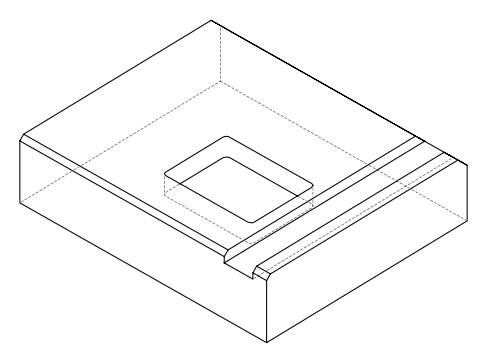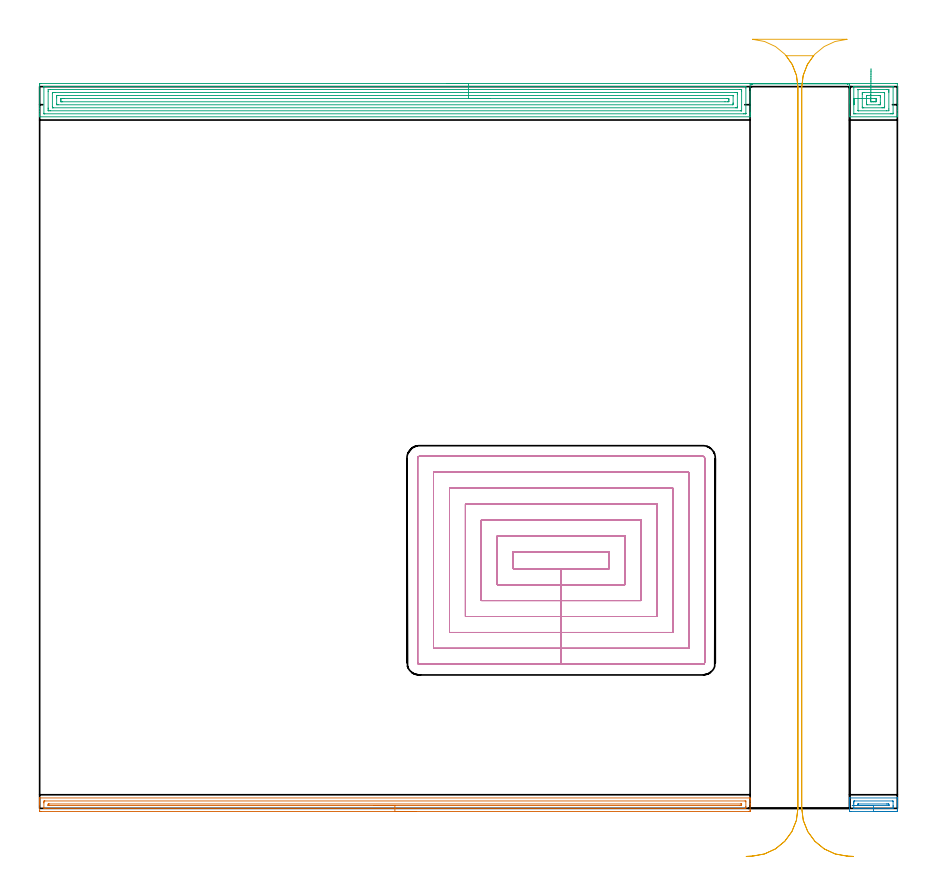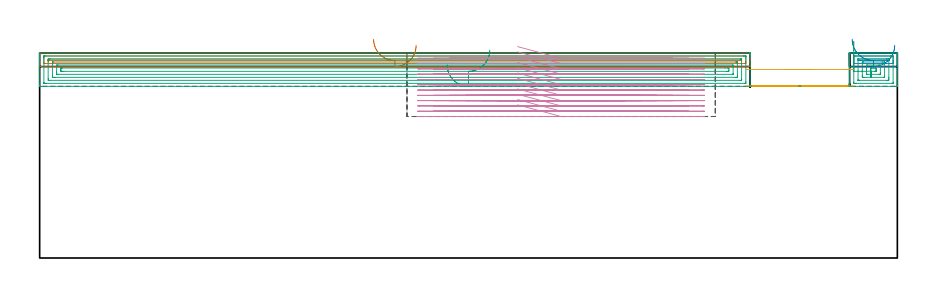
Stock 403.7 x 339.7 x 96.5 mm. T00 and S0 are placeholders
(PLAN: 5 operations, 2 tool changes, 80.5 min)
(1 AREA_MILL | FG_CHAMFER_SURFACE | UGT0205_001 | 8.19 min | 6938 mm3)
(2 AREA_MILL_1 | FG_CHAMFER_SURFACE_1 | UGT0205_001 | 0.71 min | 543 mm3)
(3 AREA_MILL_2 | FG_CHAMFER_SURFACE_2 | UGT0205_001 | 18.06 min | 48908 mm3)
(4 MILL_RECTANGULAR_POCKET | POCKET_RECTANGULAR_STRAIGHT | NXT0201_013 | Follow Part, ap 2.5, ae 75% | 50.2 min | 467293 mm3)
(5 MILL_RECTANGULAR_SLOT | SLOT_RECTANGULAR | UGT0201_009 | Follow Part, ap 11.25, ae 75% | 3.36 min | 241383 mm3)
(TOOL UGT0205_001 | Chamfer Mill 20 x 3 x 45 deg. | D20 FL50 Z2)
(TOOL NXT0201_013 | ENDMILL 10mm | D10 FL30 Z4)
(TOOL UGT0201_009 | End Mill 45 mm | D45 FL63 Z6)
(OP 1 AREA_MILL)
G17 G21 G94 G90
T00 M6
G54
G17 G0 G90 X177.2 Y-1.5 S1061 M3
G43 Z106.5 H0
Z100.1
G94 G1 X177.162 Z99.228 F250.
X177.048 Z98.363
X176.859 Z97.512
X176.597 Z96.68
X176.263 Z95.874
X175.86 Z95.1
X175.392 Z94.364
X174.86 Z93.672
X174.271 Z93.029
X173.628 Z92.439
X172.936 Z91.908
X172.2 Z91.44
X171.426 Z91.037
X170.62 Z90.703
X169.788 Z90.441
X168.937 Z90.252
X168.072 Z90.138
X167.2 Z90.1
X0.616
X0.081 Y-1.494 Z90.103
X0.008 Y-1.491 Z90.105
X0. Y-0.963 Z90.634
Y1.7 Z93.294
Y2.251 Z93.848
Y2.588 Z94.184
Y3.138 Z94.735
Y3.475 Z95.07
Y4.149 Z95.748
Y4.492 Z96.092
X0.007 Y4.866 Z96.457
X0.01 Y4.897 Z96.488
X0.17 Y4.9 Z96.5
X334.231
X334.39 Y4.897 Z96.488
X334.393 Y4.866 Z96.457
X334.4 Y4.492 Z96.092
Y4.149 Z95.748
Y3.475 Z95.07
Y2.251 Z93.848
Y1.703 Z93.297
Y1.088 Z92.683
Y-0.687 Z90.909
X334.398 Y-0.963 Z90.634
X334.392 Y-1.491 Z90.105
X334.319 Y-1.494 Z90.103
X333.784 Y-1.5 Z90.1
X167.2
Y-0.086 Z91.514
X2.403
X2.01 Y-0.075 Z91.525
X2.001 Y0.323 Z91.923
X2. Y2.588 Z94.188
X2.001 Y2.986 Z94.586
X2.01 Y3.475 Z95.075
X2.392 Y3.486 Z95.086
X2.403
X331.997 Y3.485 Z95.085
X332.39 Y3.475 Z95.075
X332.399 Y3.077 Z94.677
X332.4 Y0.812 Z92.412
X332.399 Y0.414 Z92.014
X332.39 Y-0.075 Z91.525
X332.008 Y-0.086 Z91.514
X331.997
X167.2
Y1.328 Z92.928
X4.563 Y1.329 Z92.929
X4.189 Y1.33 Z92.93
X4.065 Y1.333 Z92.933
X4.024 Y1.335 Z92.935
X4.01 Y1.345 Z92.945
X4.006 Y1.387 Z92.987
X4.002 Y1.512 Z93.112
X4.001 Y1.7 Z93.3
X4.003 Y1.885 Z93.485
X4.012 Y2.064 Z93.664
X4.189 Y2.067 Z93.667
X4.709 Y2.071 Z93.671
X329.837
X330.211 Y2.07 Z93.67
X330.335 Y2.067 Z93.667
X330.376 Y2.065 Z93.665
X330.39 Y2.055 Z93.655
X330.394 Y2.013 Z93.613
X330.398 Y1.888 Z93.488
X330.399 Y1.7 Z93.3
X330.397 Y1.515 Z93.115
X330.388 Y1.335 Z92.935
X330.211 Y1.333 Z92.933
X329.691 Y1.329 Z92.929
X167.2 Y1.328 Z92.928
X166.328 Z92.966
X165.464 Z93.08
X164.612 Z93.269
X163.78 Z93.531
X162.974 Z93.865
X162.2 Z94.268
X161.464 Z94.737
X160.772 Z95.268
X160.129 Z95.857
X159.54 Z96.5
X159.009 Z97.193
X158.54 Z97.928
X158.137 Z98.702
X157.803 Z99.508
X157.541 Z100.34
X157.352 Z101.192
X157.238 Z102.057
X157.2 Z102.928
G0 Z106.5
M5
M2
(OP 2 AREA_MILL_1)
G17 G21 G94 G90
T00 M6
G54
G17 G0 G90 X402.45 Y-1.5 S1061 M3
G43 Z106.5 H0
Z100.1
G94 G1 X402.412 Z99.228 F250.
X402.298 Z98.363
X402.109 Z97.512
X401.847 Z96.68
X401.513 Z95.874
X401.11 Z95.1
X400.642 Z94.364
X400.11 Z93.672
X399.521 Z93.029
X398.878 Z92.439
X398.186 Z91.908
X397.45 Z91.44
X396.676 Z91.037
X395.87 Z90.703
X395.038 Z90.441
X394.187 Z90.252
X393.322 Z90.138
X392.45 Z90.1
X381.771
X381.239 Y-1.493 Z90.103
X381.208 Y-1.491 Z90.105
X381.2 Y-0.963 Z90.633
Y0.812 Z92.407
Y1.45 Z93.047
Y1.7 Z93.297
Y2.337 Z93.934
Y2.588 Z94.184
Y3.088 Z94.687
Y3.862 Z95.461
Y4.363 Z95.961
Y4.597 Z96.196
X381.207 Y4.875 Z96.467
X381.21 Y4.897 Z96.489
X381.326 Y4.9 Z96.5
X403.574
X403.69 Y4.897 Z96.489
X403.693 Y4.875 Z96.467
X403.7 Y4.597 Z96.196
Y3.862 Z95.461
Y3.088 Z94.687
Y2.588 Z94.184
Y2.337 Z93.934
Y1.701 Z93.298
Y1.45 Z93.047
Y0.812 Z92.407
Y-0.644 Z90.951
X403.698 Y-0.963 Z90.633
X403.693 Y-1.491 Z90.105
X403.661 Y-1.493 Z90.103
X403.129 Y-1.5 Z90.1
X392.45
Y-0.086 Z91.514
X383.55
X383.21 Y-0.075 Z91.525
X383.202 Y0.272 Z91.872
X383.2 Y2.049 Z93.649
Y2.588 Z94.188
X383.201 Y2.936 Z94.536
X383.21 Y3.475 Z95.075
X383.54 Y3.485 Z95.085
X383.55 Y3.486 Z95.086
X401.35 Y3.485 Z95.085
X401.69 Y3.475 Z95.075
X401.698 Y3.128 Z94.728
X401.7 Y1.351 Z92.951
Y0.812 Z92.412
X401.699 Y0.464 Z92.064
X401.69 Y-0.075 Z91.525
X401.36 Y-0.086 Z91.514
X401.35
X392.45
Y1.328 Z92.928
X386.593
X386.22 Y1.329 Z92.929
X385.701 Y1.33 Z92.93
X385.33 Y1.333 Z92.933
X385.216 Y1.335 Z92.935
X385.206 Y1.57 Z93.17
X385.202 Y1.7 Z93.3
X385.2 Y1.829 Z93.429
X385.203 Y1.96 Z93.56
X385.208 Y2.046 Z93.646
X385.212 Y2.066 Z93.666
X385.216 Y2.068 Z93.668
X385.237 Y2.07 Z93.67
X385.33 Y2.071 Z93.671
X398.68
X399.199 Y2.07 Z93.67
X399.57 Y2.066 Z93.666
X399.684 Y2.065 Z93.665
X399.694 Y1.83 Z93.43
X399.698 Y1.7 Z93.3
X399.7 Y1.57 Z93.17
X399.697 Y1.44 Z93.04
X399.692 Y1.354 Z92.954
X399.688 Y1.334 Z92.934
X399.684 Y1.332 Z92.932
X399.663 Y1.33 Z92.93
X399.57 Y1.329 Z92.929
X392.45 Y1.328 Z92.928
X391.578 Z92.966
X390.714 Z93.08
X389.862 Z93.269
X389.03 Z93.531
X388.224 Z93.865
X387.45 Z94.268
X386.714 Z94.737
X386.022 Z95.268
X385.379 Z95.857
X384.79 Z96.501
X384.259 Z97.193
X383.79 Z97.928
X383.387 Z98.702
X383.053 Z99.508
X382.791 Z100.34
X382.602 Z101.192
X382.488 Z102.057
X382.45 Z102.928
G0 Z106.5
M5
M2
(OP 3 AREA_MILL_2)
G17 G21 G94 G90
T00 M6
G54
G17 G0 G90 X191.85 Y341.2 S1061 M3
G43 Z106.5 H0
Z90.8
G94 G1 X191.888 Z89.928 F250.
X192.002 Z89.063
X192.191 Z88.212
X192.453 Z87.38
X192.787 Z86.574
X193.19 Z85.8
X193.658 Z85.064
X194.19 Z84.372
X194.779 Z83.729
X195.422 Z83.139
X196.114 Z82.608
X196.85 Z82.14
X197.624 Z81.737
X198.43 Z81.403
X199.262 Z81.141
X200.114 Z80.952
X200.978 Z80.838
X201.85 Z80.8
X403.069
X403.567 Y341.195 Z80.803
X403.69 Y341.192 Z80.806
X403.7 Y341.065 Z80.933
Y328.525 Z93.47
Y327.132 Z94.864
Y326.77 Z95.224
Y326.047 Z95.952
Y325.824 Z96.176
X403.697 Y325.66 Z96.333
X403.69 Y325.502 Z96.489
X403.516 Y325.5 Z96.5
X381.605
X381.21 Y325.507 Z96.493
X381.2 Y325.856 Z96.143
Y332.116 Z89.884
Y332.911 Z89.083
Y340.807 Z81.188
Y341. Z81.
X380.711 Y340.997 Z80.997
X380.318 Y341. Z80.999
X380.264 Y340.997 Z80.992
X380.237 Y340.995 Z80.986
X380.232 Y340.996 Z80.984
X380.227 Y341. Z80.985
X380.175 Z81.
X335.4
X335.385 Y340.997 Z80.99
X335.376 Y340.994 Z80.985
X335.371 Y340.996 Z80.991
X335.366 Y340.995 Z80.989
X335.361 Z80.985
X335.355 Y340.997 Z80.987
X335.32 Y341. Z81.
X335.315 Y340.998 Z80.994
X335.307 Y340.994 Z80.986
X335.303 Y340.997 Z80.992
X335.295 Y340.995 Z80.989
X335.29 Z80.986
X335.284 Y340.997 Z80.988
X335.252 Y341. Z81.
X335.247 Y340.998 Z80.995
X335.24 Y340.995 Z80.987
X335.235 Y340.998 Z80.993
X335.221 Y340.995 Z80.989
X335.216 Z80.988
X335.212 Y340.998 Z80.989
X335.178 Y341. Z81.
X335.172 Y340.998 Z80.994
X335.166 Y340.995 Z80.988
X335.157 Y341. Z81.
X335.145
X335.122 Y340.997 Z80.99
X335.118 Y340.995 Z80.989
X335.117 Z80.99
X335.113 Z80.992
X335.101 Y340.998 Z80.996
X335.048 Y341. Z81.
X334.4
Y327.648 Z94.348
Y327.08 Z94.919
Y326.616 Z95.383
Y325.893 Z96.105
X334.399 Y325.753 Z96.245
X334.39 Y325.506 Z96.492
X334.207 Y325.5 Z96.5
X0.184
X0.01 Y325.502 Z96.489
X0.003 Y325.66 Z96.333
X0. Y325.824 Z96.176
Y326.048 Z95.952
Y326.77 Z95.224
Y328.009 Z93.988
Y329.402 Z92.593
Y340.549 Z81.448
X0.003 Y340.807 Z81.191
X0.01 Y341.193 Z80.805
X0.234 Y341.196 Z80.802
X0.631 Y341.2 Z80.8
X201.85
Y339.786 Z82.214
X331.671 Y339.785 Z82.215
X332.308 Y339.78 Z82.22
X332.376 Y339.779 Z82.221
X332.39 Y339.696 Z82.304
X332.394 Y339.488 Z82.512
X332.4 Y339.071 Z82.929
X332.399 Y327.218 Z94.782
X332.397 Y327.003 Z94.997
X332.394 Y326.95 Z95.05
X332.391 Y326.927 Z95.073
X332.376 Y326.921 Z95.079
X332.267 Y326.919 Z95.081
X331.524 Y326.915 Z95.085
X331.378 Y326.914 Z95.086
X2.42 Y326.915 Z95.085
X2.272 Y326.916
X2.058 Y326.92 Z95.08
X2.013 Y326.921 Z95.079
X2.008 Y326.951 Z95.049
X2.004 Y326.986 Z95.014
X2.001 Y327.182 Z94.818
X2. Y339.464 Z82.536
X2.002 Y339.602 Z82.398
X2.006 Y339.711 Z82.289
X2.01 Y339.778 Z82.222
X2.047 Y339.779 Z82.221
X2.42 Y339.784 Z82.216
X2.567 Y339.785 Z82.215
X3.314 Y339.786 Z82.214
X201.85
Y338.372 Z83.628
X329.736 Y338.371 Z83.629
X329.936 Y338.37 Z83.63
X330.336 Y338.366 Z83.634
X330.384 Y338.365 Z83.635
X330.39 Y338.355 Z83.645
X330.395 Y338.325 Z83.675
X330.398 Y338.268 Z83.732
X330.399 Y338.175 Z83.825
X330.4 Y337.523 Z84.477
X330.399 Y328.525 Z93.475
X330.397 Y328.362 Z93.638
X330.394 Y328.343 Z93.657
X330.392 Y328.338 Z93.662
X330.375 Y328.335 Z93.665
X330.27 Y328.331 Z93.669
X330.136 Y328.329 Z93.671
X329.936
X5.103
X4.407 Y328.33 Z93.67
X4.209 Y328.332 Z93.668
X4.018 Y328.335 Z93.665
X4.009 Y328.525 Z93.475
X4.003 Y328.727 Z93.273
X4. Y329.402 Z92.598
Y329.607 Z92.393
X4.001 Y337.501 Z84.499
X4.01 Y338.175 Z83.825
X4.015 Y338.365 Z83.635
X5.103 Y338.371 Z83.629
X201.85 Y338.372 Z83.628
Y336.957 Z85.043
X327.4
X327.947 Y336.954 Z85.046
X328.301 Y336.95 Z85.05
X328.39 Y336.941 Z85.059
X328.396 Y336.857 Z85.143
X328.399 Y336.421 Z85.579
X328.4 Y335.976 Z86.024
X328.399 Y330.28 Z91.72
X328.396 Y329.839 Z92.161
X328.39 Y329.773 Z92.227
X328.383 Y329.749 Z92.251
X328.357 Y329.748 Z92.252
X328.221 Y329.745 Z92.255
X327.947 Y329.743 Z92.257
X327.6
X6.544
X6.151 Y329.745 Z92.255
X6.083 Y329.746 Z92.254
X6.018 Y329.749 Z92.251
X6.01 Y329.843 Z92.157
X6. Y330.277 Z91.723
Y336.418 Z85.582
X6.01 Y336.857 Z85.143
X6.025 Y336.951 Z85.049
X6.162 Y336.954 Z85.046
X6.346 Y336.956 Z85.044
X6.892 Y336.957 Z85.043
X7.239
X201.85
Y335.543 Z86.457
X326.158
X326.373 Y335.536 Z86.464
X326.392 Y335.468 Z86.532
X326.395 Y335.443 Z86.557
X326.399 Y335.307 Z86.693
Y332.034 Z89.966
X326.398 Y331.799 Z90.201
X326.39 Y331.56 Z90.44
X326.372 Y331.164 Z90.836
X326.158 Y331.157 Z90.843
X8.68
X8.233 Y331.161 Z90.839
X8.019 Y331.164 Z90.836
X8.01 Y331.286 Z90.714
X8.001 Y331.823 Z90.177
X8. Y334.456 Z87.544
X8.001 Y334.666 Z87.334
X8.008 Y335.325 Z86.675
X8.019 Y335.536 Z86.464
X8.233 Y335.539 Z86.461
X8.68 Y335.543 Z86.457
X201.85
Y334.129 Z87.871
X323.475 Y334.128 Z87.872
X324.026 Y334.126 Z87.874
X324.37 Y334.122 Z87.878
X324.397 Y333.789 Z88.211
X324.399 Y333.76 Z88.24
Y332.911 Z89.089
X324.398 Y332.884 Z89.117
X324.37 Y332.578 Z89.422
X323.82 Y332.573 Z89.427
X322.581 Y332.571 Z89.429
X10.815
X10.469 Y332.572 Z89.428
X10.122 Y332.575 Z89.425
X10.025 Y332.578 Z89.422
X10.009 Y332.581 Z89.419
X10.006 Y332.597 Z89.403
X10.003 Y332.636 Z89.364
X10.001 Y332.758 Z89.242
X10. Y332.911 Z89.089
X10.001 Y333.371 Z88.629
X10.005 Y333.789 Z88.211
X10.01 Y334.018 Z87.982
X10.016 Y334.122 Z87.878
X10.126 Y334.125 Z87.875
X10.469 Y334.127 Z87.873
X11.016 Y334.129 Z87.871
X11.363
X201.85
X202.722 Z87.909
X203.586 Z88.023
X204.438 Z88.212
X205.27 Z88.474
X206.076 Z88.808
X206.85 Z89.211
X207.586 Z89.679
X208.278 Z90.211
X208.921 Z90.8
X209.51 Z91.443
X210.042 Z92.135
X210.51 Z92.871
X210.913 Z93.645
X211.247 Z94.451
X211.509 Z95.283
X211.698 Z96.135
X211.812 Z96.999
X211.85 Z97.871
G0 Z106.5
X383.2 Y334.128
Z102.014
G1 Y333.539 Z101.371
Y333.007 Z100.679
Y332.539 Z99.943
Y332.136 Z99.169
Y331.802 Z98.363
Y331.54 Z97.531
Y331.351 Z96.68
Y331.237 Z95.815
Y331.199 Z94.943
Y331.237 Z94.072
Y331.351 Z93.207
Y331.54 Z92.355
Y331.802 Z91.523
Y332.136 Z90.717
Y332.539 Z89.943
Y333.007 Z89.207
Y333.539 Z88.515
Y334.128 Z87.872
X383.201 Y339.241 Z82.759
X383.206 Y339.433 Z82.567
X383.217 Y339.779 Z82.221
X383.394 Y339.783 Z82.217
X383.542 Y339.784 Z82.216
X384.288 Y339.786 Z82.214
X384.435
X401.28 Y339.785 Z82.215
X401.428
X401.642 Y339.78 Z82.22
X401.687 Y339.779 Z82.221
X401.693 Y339.749 Z82.251
X401.696 Y339.714 Z82.286
X401.699 Y339.518 Z82.482
X401.7 Y327.236 Z94.764
X401.698 Y327.098 Z94.902
X401.694 Y326.989 Z95.011
X401.69 Y326.922 Z95.078
X401.653 Y326.921 Z95.079
X401.28 Y326.916 Z95.084
X401.133 Y326.915 Z95.085
X400.386 Y326.914 Z95.086
X384.141 Y326.915 Z95.085
X383.394 Y326.919 Z95.081
X383.24 Y326.921 Z95.079
X383.208 Y326.929 Z95.071
X383.206 Y326.933 Z95.067
X383.201 Y326.959 Z95.041
X383.2 Y334.128 Z87.872
X385.2
Y338.175 Z83.825
X385.203 Y338.283 Z83.717
X385.206 Y338.336 Z83.664
X385.209 Y338.357 Z83.643
X385.276 Y338.365 Z83.635
X385.676 Y338.369 Z83.631
X385.877 Y338.371 Z83.629
X398.597
X399.293 Y338.37 Z83.63
X399.491 Y338.368 Z83.632
X399.682 Y338.365 Z83.635
X399.691 Y338.175 Z83.825
X399.697 Y337.973 Z84.027
X399.7 Y337.298 Z84.702
Y337.093 Z84.907
X399.699 Y329.199 Z92.801
X399.69 Y328.525 Z93.475
X399.685 Y328.336 Z93.664
X398.597 Y328.329 Z93.671
X385.383
X385.279
X385.262 Y328.33 Z93.67
X385.214 Y328.335 Z93.665
X385.201 Y328.507 Z93.493
X385.2 Y328.525 Z93.475
Y334.128 Z87.872
X387.2
Y336.196 Z85.804
X387.201 Y336.421 Z85.579
X387.204 Y336.747 Z85.253
X387.208 Y336.91 Z85.09
X387.21 Y336.945 Z85.055
X387.242 Y336.95 Z85.05
X387.322 Y336.953 Z85.047
X387.865 Y336.957 Z85.043
X388.213
X397.156
X397.549 Y336.955 Z85.045
X397.617 Y336.954 Z85.046
X397.682 Y336.951 Z85.049
X397.69 Y336.857 Z85.143
X397.7 Y336.423 Z85.577
Y330.282 Z91.718
X397.69 Y329.843 Z92.157
X397.675 Y329.75 Z92.25
X397.538 Y329.747 Z92.253
X397.354 Y329.744 Z92.256
X396.808 Y329.743 Z92.257
X396.461
X387.865
X387.517 Y329.744 Z92.256
X387.238 Y329.748 Z92.252
X387.212 Y329.749 Z92.251
X387.209 Y329.786 Z92.214
X387.204 Y329.875 Z92.125
X387.2 Y330.055 Z91.945
Y334.128 Z87.872
X389.2 Y334.127 Z87.873
X389.205 Y335.107 Z86.893
X389.217 Y335.536 Z86.464
X389.654 Y335.543 Z86.457
X395.02
X395.467 Y335.539 Z86.461
X395.681 Y335.536 Z86.464
X395.69 Y335.414 Z86.586
X395.699 Y334.877 Z87.123
X395.7 Y332.244 Z89.756
X395.699 Y332.034 Z89.966
X395.692 Y331.375 Z90.625
X395.681 Y331.164 Z90.836
X395.467 Y331.161 Z90.839
X395.02 Y331.157 Z90.843
X389.654
X389.217 Y331.164 Z90.836
X389.21 Y331.304 Z90.696
X389.202 Y331.6 Z90.4
X389.201 Y332.034 Z89.966
X389.2 Y332.479 Z89.521
Y334.127 Z87.873
X391.202 Y334.024 Z87.976
X391.21 Y334.105 Z87.895
X391.213 Y334.123 Z87.877
X391.227 Y334.125 Z87.875
X391.269 Y334.127 Z87.873
X391.443 Y334.128 Z87.872
X392.884 Y334.129 Z87.871
X393.231 Y334.128 Z87.872
X393.578 Y334.125 Z87.875
X393.675 Y334.122 Z87.878
X393.691 Y334.119 Z87.881
X393.694 Y334.103 Z87.897
X393.697 Y334.065 Z87.935
X393.699 Y333.942 Z88.058
X393.7 Y333.789 Z88.211
X393.699 Y333.329 Z88.671
X393.695 Y332.911 Z89.089
X393.69 Y332.682 Z89.318
X393.684 Y332.578 Z89.422
X393.574 Y332.575 Z89.425
X393.231 Y332.573 Z89.427
X392.684 Y332.571 Z89.429
X392.337
X391.789
X391.443 Y332.572 Z89.428
X391.327 Y332.573 Z89.427
X391.236 Y332.576 Z89.424
X391.214 Y332.577 Z89.423
X391.21 Y332.606 Z89.394
X391.206 Y332.673 Z89.327
X391.201 Y332.911 Z89.089
X391.2 Y333.149 Z88.851
X391.201 Y333.789 Z88.211
X391.202 Y334.024 Z87.976
X391.207 Y334.667 Z87.386
X391.212 Y335.36 Z86.855
X391.218 Y336.095 Z86.387
X391.223 Y336.869 Z85.984
X391.229 Y337.675 Z85.65
X391.235 Y338.507 Z85.388
X391.241 Y339.359 Z85.199
X391.248 Y340.224 Z85.085
X391.254 Y341.095 Z85.047
X391.261 Y341.967 Z85.085
X391.267 Y342.832 Z85.199
X391.273 Y343.683 Z85.388
X391.279 Y344.515 Z85.65
X391.285 Y345.321 Z85.984
X391.291 Y346.095 Z86.387
X391.296 Y346.831 Z86.855
X391.301 Y347.523 Z87.387
X391.306 Y348.166 Z87.976
G0 Z106.5
M5
M2
(OP 4 MILL_RECTANGULAR_POCKET)
G17 G21 G94 G90
T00 M6
G54
G17 G0 G90 X224.955 Y112.8 S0 M3
G43 Z106.5 H0
Z99.5
G94 G1 X245.45 Z94.008 F250.
X268. F500.
Y120.7
X222.9
Y112.8
X245.45
Y105.3
X275.5
Y128.2
X215.4
Y105.3
X245.45
Y97.8
X283.
Y135.7
X207.9
Y97.8
X245.45
Y90.3
X290.5
Y143.2
X200.4
Y90.3
X245.45
Y82.8
X298.
Y150.7
X192.9
Y82.8
X245.45
Y75.3
X305.5
Y158.2
X185.4
Y75.3
X245.45
Y67.8
X312.2
G3 X313. Y68.6 R0.8
G1 Y164.9
G3 X312.2 Y165.7 R0.8
G1 X178.7
G3 X177.9 Y164.9 R0.8
G1 Y68.6
G3 X178.7 Y67.8 R0.8
G1 X245.45
X246.45
G0 X224.955 Y112.8 Z97.008
G1 X245.45 Z91.517 F250.
X268. F500.
Y120.7
X222.9
Y112.8
X245.45
Y105.3
X275.5
Y128.2
X215.4
Y105.3
X245.45
Y97.8
X283.
Y135.7
X207.9
Y97.8
X245.45
Y90.3
X290.5
Y143.2
X200.4
Y90.3
X245.45
Y82.8
X298.
Y150.7
X192.9
Y82.8
X245.45
Y75.3
X305.5
Y158.2
X185.4
Y75.3
X245.45
Y67.8
X312.2
G3 X313. Y68.6 R0.8
G1 Y164.9
G3 X312.2 Y165.7 R0.8
G1 X178.7
G3 X177.9 Y164.9 R0.8
G1 Y68.6
G3 X178.7 Y67.8 R0.8
G1 X245.45
X246.45
G0 X224.955 Y112.8 Z94.517
G1 X245.45 Z89.025 F250.
X268. F500.
Y120.7
X222.9
Y112.8
X245.45
Y105.3
X275.5
Y128.2
X215.4
Y105.3
X245.45
Y97.8
X283.
Y135.7
X207.9
Y97.8
X245.45
Y90.3
X290.5
Y143.2
X200.4
Y90.3
X245.45
Y82.8
X298.
Y150.7
X192.9
Y82.8
X245.45
Y75.3
X305.5
Y158.2
X185.4
Y75.3
X245.45
Y67.8
X312.2
G3 X313. Y68.6 R0.8
G1 Y164.9
G3 X312.2 Y165.7 R0.8
G1 X178.7
G3 X177.9 Y164.9 R0.8
G1 Y68.6
G3 X178.7 Y67.8 R0.8
G1 X245.45
X246.45
G0 X224.955 Y112.8 Z92.025
G1 X245.45 Z86.533 F250.
X268. F500.
Y120.7
X222.9
Y112.8
X245.45
Y105.3
X275.5
Y128.2
X215.4
Y105.3
X245.45
Y97.8
X283.
Y135.7
X207.9
Y97.8
X245.45
Y90.3
X290.5
Y143.2
X200.4
Y90.3
X245.45
Y82.8
X298.
Y150.7
X192.9
Y82.8
X245.45
Y75.3
X305.5
Y158.2
X185.4
Y75.3
X245.45
Y67.8
X312.2
G3 X313. Y68.6 R0.8
G1 Y164.9
G3 X312.2 Y165.7 R0.8
G1 X178.7
G3 X177.9 Y164.9 R0.8
G1 Y68.6
G3 X178.7 Y67.8 R0.8
G1 X245.45
X246.45
G0 X224.955 Y112.8 Z89.533
G1 X245.45 Z84.042 F250.
X268. F500.
Y120.7
X222.9
Y112.8
X245.45
Y105.3
X275.5
Y128.2
X215.4
Y105.3
X245.45
Y97.8
X283.
Y135.7
X207.9
Y97.8
X245.45
Y90.3
X290.5
Y143.2
X200.4
Y90.3
X245.45
Y82.8
X298.
Y150.7
X192.9
Y82.8
X245.45
Y75.3
X305.5
Y158.2
X185.4
Y75.3
X245.45
Y67.8
X312.2
G3 X313. Y68.6 R0.8
G1 Y164.9
G3 X312.2 Y165.7 R0.8
G1 X178.7
G3 X177.9 Y164.9 R0.8
G1 Y68.6
G3 X178.7 Y67.8 R0.8
G1 X245.45
X246.45
G0 X224.955 Y112.8 Z87.042
G1 X245.45 Z81.55 F250.
X268. F500.
Y120.7
X222.9
Y112.8
X245.45
Y105.3
X275.5
Y128.2
X215.4
Y105.3
X245.45
Y97.8
X283.
Y135.7
X207.9
Y97.8
X245.45
Y90.3
X290.5
Y143.2
X200.4
Y90.3
X245.45
Y82.8
X298.
Y150.7
X192.9
Y82.8
X245.45
Y75.3
X305.5
Y158.2
X185.4
Y75.3
X245.45
Y67.8
X312.2
G3 X313. Y68.6 R0.8
G1 Y164.9
G3 X312.2 Y165.7 R0.8
G1 X178.7
G3 X177.9 Y164.9 R0.8
G1 Y68.6
G3 X178.7 Y67.8 R0.8
G1 X245.45
X246.45
G0 X224.955 Y112.8 Z84.55
G1 X245.45 Z79.058 F250.
X268. F500.
Y120.7
X222.9
Y112.8
X245.45
Y105.3
X275.5
Y128.2
X215.4
Y105.3
X245.45
Y97.8
X283.
Y135.7
X207.9
Y97.8
X245.45
Y90.3
X290.5
Y143.2
X200.4
Y90.3
X245.45
Y82.8
X298.
Y150.7
X192.9
Y82.8
X245.45
Y75.3
X305.5
Y158.2
X185.4
Y75.3
X245.45
Y67.8
X312.2
G3 X313. Y68.6 R0.8
G1 Y164.9
G3 X312.2 Y165.7 R0.8
G1 X178.7
G3 X177.9 Y164.9 R0.8
G1 Y68.6
G3 X178.7 Y67.8 R0.8
G1 X245.45
X246.45
G0 X224.955 Y112.8 Z82.058
G1 X245.45 Z76.567 F250.
X268. F500.
Y120.7
X222.9
Y112.8
X245.45
Y105.3
X275.5
Y128.2
X215.4
Y105.3
X245.45
Y97.8
X283.
Y135.7
X207.9
Y97.8
X245.45
Y90.3
X290.5
Y143.2
X200.4
Y90.3
X245.45
Y82.8
X298.
Y150.7
X192.9
Y82.8
X245.45
Y75.3
X305.5
Y158.2
X185.4
Y75.3
X245.45
Y67.8
X312.2
G3 X313. Y68.6 R0.8
G1 Y164.9
G3 X312.2 Y165.7 R0.8
G1 X178.7
G3 X177.9 Y164.9 R0.8
G1 Y68.6
G3 X178.7 Y67.8 R0.8
G1 X245.45
X246.45
G0 X224.955 Y112.8 Z79.567
G1 X245.45 Z74.075 F250.
X268. F500.
Y120.7
X222.9
Y112.8
X245.45
Y105.3
X275.5
Y128.2
X215.4
Y105.3
X245.45
Y97.8
X283.
Y135.7
X207.9
Y97.8
X245.45
Y90.3
X290.5
Y143.2
X200.4
Y90.3
X245.45
Y82.8
X298.
Y150.7
X192.9
Y82.8
X245.45
Y75.3
X305.5
Y158.2
X185.4
Y75.3
X245.45
Y67.8
X312.2
G3 X313. Y68.6 R0.8
G1 Y164.9
G3 X312.2 Y165.7 R0.8
G1 X178.7
G3 X177.9 Y164.9 R0.8
G1 Y68.6
G3 X178.7 Y67.8 R0.8
G1 X245.45
X246.45
G0 X224.955 Y112.8 Z77.075
G1 X245.45 Z71.583 F250.
X268. F500.
Y120.7
X222.9
Y112.8
X245.45
Y105.3
X275.5
Y128.2
X215.4
Y105.3
X245.45
Y97.8
X283.
Y135.7
X207.9
Y97.8
X245.45
Y90.3
X290.5
Y143.2
X200.4
Y90.3
X245.45
Y82.8
X298.
Y150.7
X192.9
Y82.8
X245.45
Y75.3
X305.5
Y158.2
X185.4
Y75.3
X245.45
Y67.8
X312.2
G3 X313. Y68.6 R0.8
G1 Y164.9
G3 X312.2 Y165.7 R0.8
G1 X178.7
G3 X177.9 Y164.9 R0.8
G1 Y68.6
G3 X178.7 Y67.8 R0.8
G1 X245.45
X246.45
G0 X224.955 Y112.8 Z74.583
G1 X245.45 Z69.092 F250.
X268. F500.
Y120.7
X222.9
Y112.8
X245.45
Y105.3
X275.5
Y128.2
X215.4
Y105.3
X245.45
Y97.8
X283.
Y135.7
X207.9
Y97.8
X245.45
Y90.3
X290.5
Y143.2
X200.4
Y90.3
X245.45
Y82.8
X298.
Y150.7
X192.9
Y82.8
X245.45
Y75.3
X305.5
Y158.2
X185.4
Y75.3
X245.45
Y67.8
X312.2
G3 X313. Y68.6 R0.8
G1 Y164.9
G3 X312.2 Y165.7 R0.8
G1 X178.7
G3 X177.9 Y164.9 R0.8
G1 Y68.6
G3 X178.7 Y67.8 R0.8
G1 X245.45
X246.45
G0 X224.955 Y112.8 Z72.092
G1 X245.45 Z66.6 F250.
X268. F500.
Y120.7
X222.9
Y112.8
X245.45
Y105.3
X275.5
Y128.2
X215.4
Y105.3
X245.45
Y97.8
X283.
Y135.7
X207.9
Y97.8
X245.45
Y90.3
X290.5
Y143.2
X200.4
Y90.3
X245.45
Y82.8
X298.
Y150.7
X192.9
Y82.8
X245.45
Y75.3
X305.5
Y158.2
X185.4
Y75.3
X245.45
Y67.8
X312.2
G3 X313. Y68.6 R0.8
G1 Y164.9
G3 X312.2 Y165.7 R0.8
G1 X178.7
G3 X177.9 Y164.9 R0.8
G1 Y68.6
G3 X178.7 Y67.8 R0.8
G1 X245.45
X246.45
G0 Z106.5
M5
M2
(OP 5 MILL_RECTANGULAR_SLOT)
G17 G21 G94 G90
T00 M6
G54
G17 G0 G90 X383.035 Y-22.625 S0 M3
G43 Z106.5 H0
Z88.75
G94 G1 X380.039 Y-22.47 F250.
G2 X358.7 Y0. R22.5 F500.
G1 Y339.5
G2 X364.209 Y354.25 R22.5
G1 X351.391
G2 X356.9 Y339.5 R22.5
G1 Y0.
G2 X335.561 Y-22.47 R22.5
G1 X332.565 Y-22.625 F250.
G0 X383.035 Z81.
G1 X380.039 Y-22.47
G2 X358.7 Y0. R22.5 F500.
G1 Y339.5
G2 X379.959 Y361.966 R22.5
G1 X379.96 Y361.996
X335.621 Y361.997
Y361.967
G2 X356.9 Y339.5 R22.5
G1 Y0.
G2 X335.561 Y-22.47 R22.5
G1 X332.565 Y-22.625 F250.
G0 Z106.5
M5
M2
